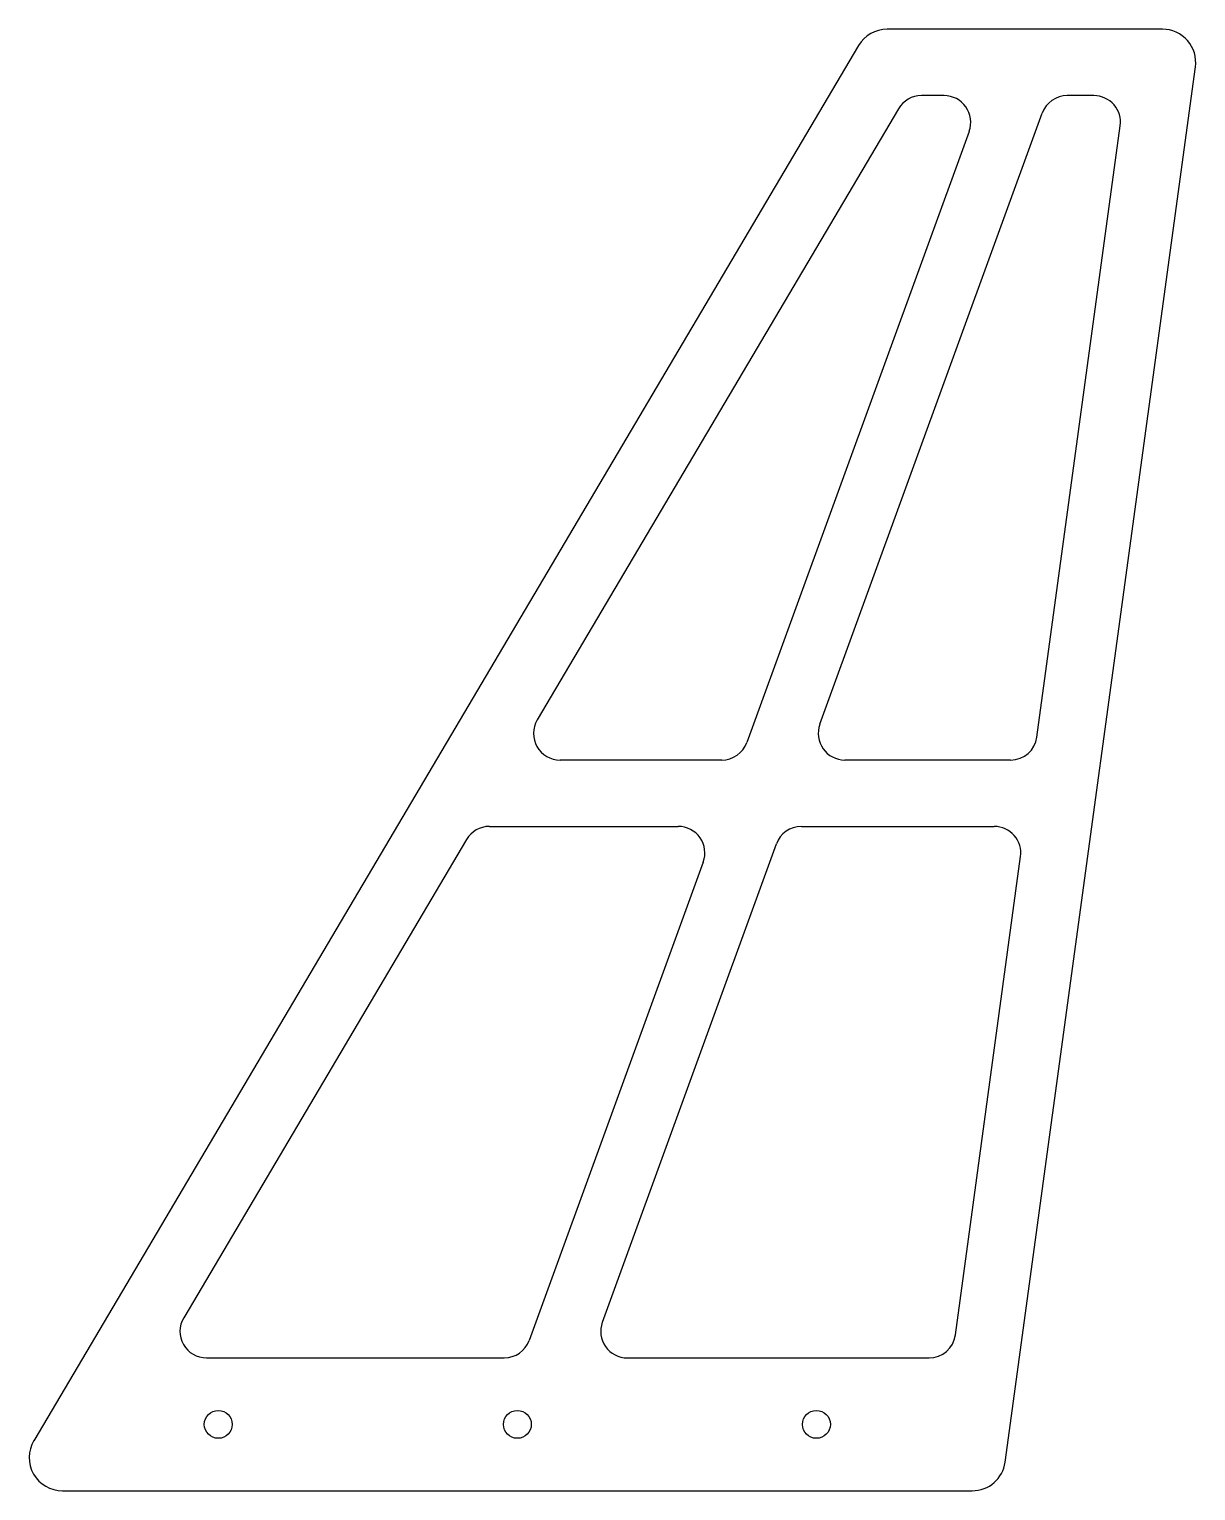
# Model space of a CAD drawing. Header units: millimetres. Extents: x 4 to 179, y 0 to 220.
import ezdxf

# ---------------------------------------------------------------- set-up
doc = ezdxf.new("R2010")
doc.units = ezdxf.units.MM

msp = doc.modelspace()

# ---------------------------------------------------------------- linework, layer by layer
at = {"color": 7, "linetype": 'Continuous', "lineweight": 25}
for p, q in [((174.27, 220), (132.85, 220)), ((128.55, 217.54), (4.46, 7.54)), ((150.59, 4.32), (179.23, 214.32)), ((141.41, 210), (137.99, 210)), ((163.96, 210), (159.93, 210)), ((134.55, 208.03), (80.18, 116.03)), ((122.71, 115.37), (156.17, 207.37)), ((145.17, 204.63), (111.72, 112.63)), ((155.38, 113.46), (167.92, 205.46)), ((107.96, 110), (83.63, 110)), ((151.42, 110), (126.47, 110)), ((72.99, 100), (101.41, 100)), ((119.93, 100), (148.96, 100)), ((69.55, 98.03), (27, 26.03)), ((89.99, 25.37), (116.17, 97.37)), ((105.17, 94.63), (78.99, 22.63)), ((143.11, 23.46), (152.92, 95.46)), ((30.44, 20), (75.23, 20)), ((93.74, 20), (139.14, 20)), ((8.76, 0), (145.64, 0))]:
    msp.add_line(p, q, dxfattribs=at)
for centre in [(32.2, 10), (77.2, 10), (122.2, 10)]:
    msp.add_circle(centre, 2.1, dxfattribs=at)
for centre, radius, start, end in [((132.85, 215), 5, 90, 149.4208), ((174.27, 215), 5, 352.2348, 90), ((137.99, 206), 4, 90, 149.4208), ((141.41, 206), 4, 340.0169, 90), ((159.93, 206), 4, 90, 160.0169), ((163.96, 206), 4, 352.2348, 90), ((83.63, 114), 4, 149.4208, 270), ((126.47, 114), 4, 160.0169, 270), ((107.96, 114), 4, 270, 340.0169), ((151.42, 114), 4, 270, 352.2348), ((72.99, 96), 4, 90, 149.4208), ((101.41, 96), 4, 340.0169, 90), ((119.93, 96), 4, 90, 160.0169), ((148.96, 96), 4, 352.2348, 90), ((30.44, 24), 4, 149.4208, 270), ((93.74, 24), 4, 160.0169, 270), ((75.23, 24), 4, 270, 340.0169), ((139.14, 24), 4, 270, 352.2348), ((8.76, 5), 5, 149.4208, 270), ((145.64, 5), 5, 270, 352.2348)]:
    msp.add_arc(centre, radius, start, end, dxfattribs=at)

doc.saveas('drawing.dxf')
